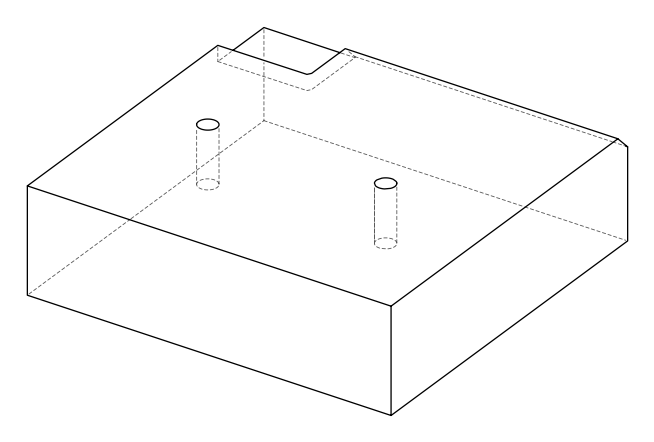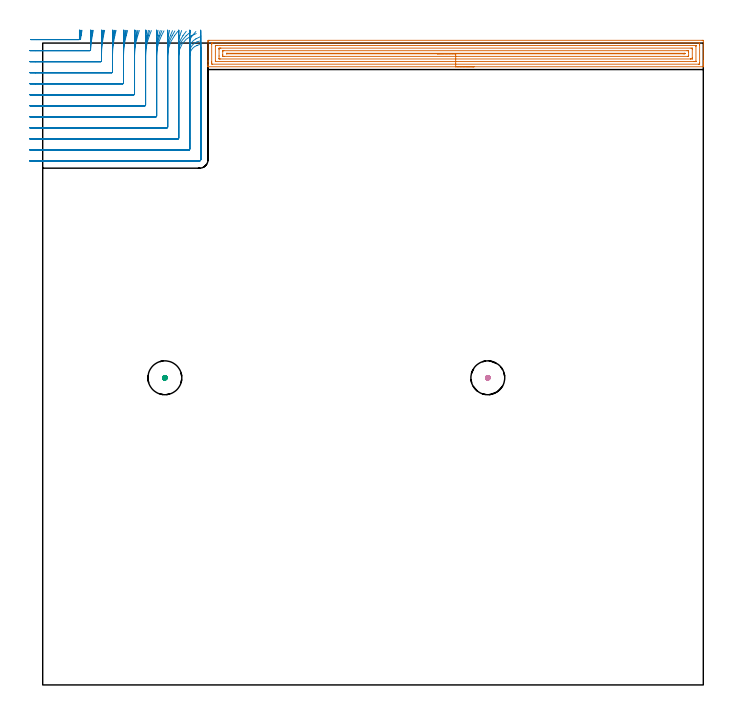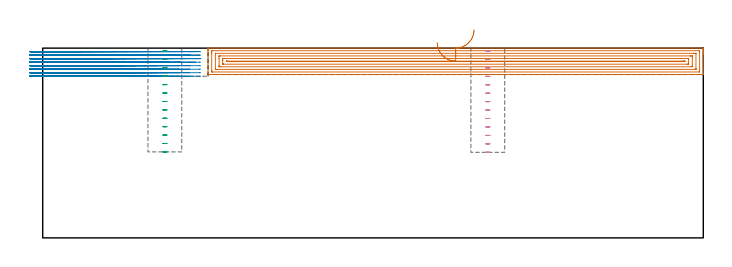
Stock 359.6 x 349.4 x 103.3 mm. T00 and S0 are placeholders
(PLAN: 4 operations, 2 tool changes, 35.3 min)
(1 AREA_MILL | FG_CHAMFER_SURFACE | UGT0205_001 | 13.12 min | 28687 mm3)
(2 MILL_CORNER_NOTCH_RECTANGULAR | CORNER_NOTCH_RECTANGULAR | NXT0201_009 | Follow Part, ap 2, ae 75% | 20.93 min | 92977 mm3)
(3 MILL_BLIND_HOLE_FROM_SOLID_MATERIAL | STEP1POCKET | NXT0201_012 | Spiral | 0.6 min | 15021 mm3)
(4 MILL_BLIND_HOLE_FROM_SOLID_MATERIAL_1 | STEP1POCKET_1 | NXT0201_012 | Spiral | 0.6 min | 15083 mm3)
(TOOL UGT0205_001 | Chamfer Mill 20 x 3 x 45 deg. | D20 FL50 Z2)
(TOOL NXT0201_009 | ENDMILL 8mm [2P460-0800-NA 1630] | D8 FL26 Z6)
(TOOL NXT0201_012 | ENDMILL 16mm [2P460-1600-NA 1630] | D16 FL38 Z6)
(OP 1 AREA_MILL)
G17 G21 G94 G90
T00 M6
G54
G17 G0 G90 X234.8 Y336.5 S1061 M3
G43 Z113.3 H0
G94 G1 X234.762 Z112.428 F250.
X234.648 Z111.563
X234.459 Z110.712
X234.197 Z109.88
X233.863 Z109.074
X233.46 Z108.3
X232.992 Z107.564
X232.46 Z106.872
X231.871 Z106.229
X231.228 Z105.639
X230.536 Z105.108
X229.8 Z104.64
X229.026 Z104.237
X228.22 Z103.903
X227.388 Z103.641
X226.536 Z103.452
X225.672 Z103.338
X224.8 Z103.3
X90.149
X90.01 Y336.503 Z103.288
X90.007 Y336.531 Z103.26
X90. Y336.862 Z102.937
Y337.334 Z102.465
Y337.929 Z101.866
Y339.114 Z100.683
Y339.705 Z100.089
Y350.064 Z89.733
X90.002 Y350.359 Z89.438
X90.008 Y350.891 Z88.906
X90.058 Y350.894 Z88.903
X90.595 Y350.9 Z88.9
X359.005
X359.357 Y350.896 Z88.902
X359.59 Y350.891 Z88.906
X359.6 Y350.654 Z89.143
Y339.705 Z100.089
Y339.114 Z100.683
Y338.817 Z100.979
Y338.226 Z101.57
Y337.929 Z101.866
Y337.334 Z102.465
Y336.863 Z102.936
Y336.532 Z103.258
X359.591 Y336.503 Z103.288
X359.451 Y336.5 Z103.3
X224.8
Y337.914 Z101.886
X92.379 Y337.915 Z101.885
X92.01 Y337.929 Z101.871
X92.002 Y338.304 Z101.496
X92. Y338.817 Z100.983
Y339.194 Z100.606
Y348.583 Z91.217
X92.001 Y348.959 Z90.841
X92.01 Y349.471 Z90.329
X92.364 Y349.485 Z90.315
X92.379
X357.221
X357.59 Y349.471 Z90.329
X357.598 Y349.096 Z90.704
X357.6 Y348.583 Z91.217
Y348.206 Z91.594
Y338.817 Z100.983
X357.598 Y338.441 Z101.359
X357.59 Y337.929 Z101.871
X357.236 Y337.915 Z101.885
X357.221 Y337.914 Z101.886
X224.8
Y339.328 Z100.472
X94.162 Y339.329 Z100.471
X94.036 Y339.33 Z100.47
X94.016 Y339.332 Z100.468
X94.012 Y339.334 Z100.466
X94.008 Y339.35 Z100.45
X94.003 Y339.436 Z100.364
X94.001 Y339.543 Z100.257
X94. Y339.705 Z100.095
X94.001 Y347.856 Z91.944
X94.007 Y348.018 Z91.782
X94.01 Y348.06 Z91.74
X94.024 Y348.065 Z91.735
X94.068 Y348.068 Z91.732
X94.162 Y348.07 Z91.73
X94.676 Y348.071 Z91.729
X95.054
X355.438
X355.564 Y348.07 Z91.73
X355.584 Y348.068 Z91.732
X355.588 Y348.066 Z91.734
X355.592 Y348.05 Z91.75
X355.597 Y347.964 Z91.836
X355.599 Y347.857 Z91.943
X355.6 Y347.695 Z92.105
X355.599 Y339.544 Z100.256
X355.593 Y339.382 Z100.418
X355.59 Y339.34 Z100.46
X355.576 Y339.335 Z100.465
X355.532 Y339.332 Z100.468
X355.438 Y339.33 Z100.47
X354.924 Y339.329 Z100.471
X354.546 Y339.328 Z100.472
X224.8
Y340.743 Z99.057
X96.686
X96.068 Y340.75 Z99.05
X96.01 Y340.761 Z99.039
X96.005 Y340.852 Z98.948
X96.002 Y341.043 Z98.757
X96. Y342.368 Z97.432
Y345.92 Z93.88
X96.002 Y346.336 Z93.464
X96.005 Y346.545 Z93.255
X96.01 Y346.643 Z93.157
X96.103 Y346.651 Z93.149
X96.837 Y346.657 Z93.143
X96.988
X352.914
X353.532 Y346.65 Z93.15
X353.59 Y346.639 Z93.161
X353.595 Y346.548 Z93.252
X353.598 Y346.357 Z93.443
X353.6 Y345.974 Z93.826
Y341.48 Z98.32
X353.598 Y341.064 Z98.736
X353.595 Y340.855 Z98.945
X353.59 Y340.757 Z99.043
X353.497 Y340.749 Z99.051
X352.763 Y340.743 Z99.057
X352.612
X224.8
Y342.157 Z97.643
X98.833
X98.621 Y342.159 Z97.641
X98.409 Y342.161 Z97.639
X98.01 Y342.169 Z97.631
X98.007 Y342.368 Z97.432
X98.001 Y342.986 Z96.814
X98. Y344.762 Z95.038
X98.001 Y345.032 Z94.768
X98.005 Y345.186 Z94.614
X98.009 Y345.224 Z94.576
X98.012 Y345.236 Z94.564
X98.055 Y345.238 Z94.562
X98.196 Y345.241 Z94.559
X98.409 Y345.243 Z94.557
X98.621
X350.767
X350.979 Y345.241 Z94.559
X351.191 Y345.239 Z94.561
X351.59 Y345.231 Z94.569
X351.593 Y345.032 Z94.768
X351.599 Y344.414 Z95.386
X351.6 Y342.638 Z97.162
X351.598 Y342.368 Z97.432
X351.595 Y342.214 Z97.586
X351.591 Y342.176 Z97.624
X351.588 Y342.164 Z97.636
X351.545 Y342.162 Z97.638
X351.404 Y342.159 Z97.641
X351.191 Y342.157 Z97.643
X350.979
X224.8
Y343.571 Z96.229
X100.404
X100.086 Y343.573 Z96.227
X100.034 Y343.576 Z96.224
X100.014 Y343.578 Z96.222
X100.01 Y343.587 Z96.213
X100.004 Y343.655 Z96.145
X100.01 Y343.809 Z95.991
X100.02 Y343.822 Z95.978
X100.056 Y343.824 Z95.976
X100.145 Y343.827 Z95.973
X100.404 Y343.828 Z95.972
X100.721 Y343.829 Z95.971
X349.196
X349.514 Y343.827 Z95.973
X349.566 Y343.824 Z95.976
X349.586 Y343.822 Z95.978
X349.59 Y343.813 Z95.987
X349.594 Y343.747 Z96.053
X349.581 Y343.578 Z96.222
X349.41 Y343.575 Z96.225
X349.196 Y343.573 Z96.227
X348.879 Y343.571 Z96.229
X348.62
X224.8
X223.928 Z96.267
X223.064 Z96.381
X222.212 Z96.57
X221.38 Z96.832
X220.574 Z97.166
X219.8 Z97.569
X219.064 Z98.037
X218.372 Z98.568
X217.729 Z99.158
X217.14 Z99.801
X216.608 Z100.493
X216.14 Z101.229
X215.737 Z102.003
X215.403 Z102.809
X215.141 Z103.641
X214.952 Z104.492
X214.838 Z105.357
X214.8 Z106.229
G0 Z113.3
M5
M2
(OP 2 MILL_CORNER_NOTCH_RECTANGULAR)
G17 G21 G94 G90
T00 M6
G54
G17 G0 G90 X-6.52 Y351.3 S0 M3
G43 Z113.3 H1
Z101.387
G94 G1 X-3.52 F250.
X20.253 F500.
G3 X20.644 Y351.64 R0.4
G2 X20.916 Y353.4 R66.
G1 X21.414 Y356.358 F250.
G0 Z113.3
X-7. Y345.3
Z101.387
G1 X-4.
X25.692 F500.
G3 X26.087 Y345.674 R0.4
G2 X27.009 Y353.4 R60.
G1 X27.557 Y356.35 F250.
G0 Z113.3
X-7. Y339.3
Z101.387
G1 X-4.
X31.604 F500.
G3 X32. Y339.696 R0.4
G1 Y342.443
G2 X33.123 Y353.4 R54.
G1 X33.732 Y356.338 F250.
G0 Z113.3
X-7. Y333.3
Z101.387
G1 X-4.
X37.604 F500.
G3 X38. Y333.696 R0.4
G1 Y342.443
G2 X39.267 Y353.4 R48.
G1 X39.952 Y356.321 F250.
G0 Z113.3
X-7. Y327.3
Z101.387
G1 X-4.
X43.604 F500.
G3 X44. Y327.696 R0.4
G1 Y342.443
G2 X45.454 Y353.4 R42.
G1 X46.237 Y356.296 F250.
G0 Z113.3
X-7. Y321.3
Z101.387
G1 X-4.
X49.604 F500.
G3 X50. Y321.696 R0.4
G1 Y342.443
G2 X51.708 Y353.4 R36.
G1 X52.621 Y356.258 F250.
G0 Z113.3
X-7. Y315.3
Z101.387
G1 X-4.
X55.604 F500.
G3 X56. Y315.696 R0.4
G1 Y342.443
G2 X58.073 Y353.4 R30.
G1 X59.168 Y356.193 F250.
G0 Z113.3
X-7. Y309.3
Z101.387
G1 X-4.
X61.603 F500.
G3 X62. Y309.697 R0.4
G1 Y342.443
G2 X64.647 Y353.4 R24.
G1 X66.017 Y356.069 F250.
G0 Z113.3
X-7. Y303.3
Z101.387
G1 X-4.
X67.603 F500.
G3 X68. Y303.697 R0.4
G1 Y342.443
G2 X71.719 Y353.4 R18.
G1 X73.545 Y355.78 F250.
G0 Z113.3
X-7. Y297.3
Z101.387
G1 X-4.
X73.603 F500.
G3 X74. Y297.697 R0.4
G1 Y342.443
G2 X80.889 Y353.3 R12.
G1 X83.603 Y354.578 F250.
G0 Z113.3
X-7. Y291.3
Z101.387
G1 X-4.
X79.603 F500.
G3 X80. Y291.697 R0.4
G1 Y342.443
G2 X84. Y348.1 R6.
G1 X85.414 Y348.6 F250.
G0 Z113.3
X-7. Y285.3
Z101.387
G1 X-4.
X85.4 F500.
G3 X86. Y285.9 R0.6
G1 Y342.443
Y345.443 F250.
G0 Z113.3
X-6.52 Y351.3
Z99.475
G1 X-3.52
X20.012 F500.
G3 X20.404 Y351.651 R0.4
G2 X20.623 Y353.4 R66.
G1 X21.034 Y356.372 F250.
G0 Z113.3
X-7. Y345.3
Z99.475
G1 X-4.
X25.619 F500.
G3 X26.015 Y345.687 R0.4
G2 X26.685 Y353.4 R60.
G1 X27.138 Y356.366 F250.
G0 Z113.3
X-7. Y339.3
Z99.475
G1 X-4.
X31.604 F500.
G3 X32. Y339.696 R0.4
G1 Y344.357
G2 X32.763 Y353.4 R54.
G1 X33.265 Y356.358 F250.
G0 Z113.3
X-7. Y333.3
Z99.475
G1 X-4.
X37.604 F500.
G3 X38. Y333.696 R0.4
G1 Y344.357
G2 X38.86 Y353.4 R48.
G1 X39.425 Y356.346 F250.
G0 Z113.3
X-7. Y327.3
Z99.475
G1 X-4.
X43.604 F500.
G3 X44. Y327.696 R0.4
G1 Y344.357
G2 X44.985 Y353.4 R42.
G1 X45.631 Y356.33 F250.
G0 Z113.3
X-7. Y321.3
Z99.475
G1 X-4.
X49.604 F500.
G3 X50. Y321.696 R0.4
G1 Y344.357
G2 X51.154 Y353.4 R36.
G1 X51.908 Y356.304 F250.
G0 Z113.3
X-7. Y315.3
Z99.475
G1 X-4.
X55.603 F500.
G3 X56. Y315.696 R0.4
G1 Y344.357
G2 X57.396 Y353.4 R30.
G1 X58.3 Y356.26 F250.
G0 Z113.3
X-7. Y309.3
Z99.475
G1 X-4.
X61.603 F500.
G3 X62. Y309.697 R0.4
G1 Y344.357
G2 X63.769 Y353.4 R24.
G1 X64.899 Y356.179 F250.
G0 Z113.3
X-7. Y303.3
Z99.475
G1 X-4.
X67.603 F500.
G3 X68. Y303.697 R0.4
G1 Y344.357
G2 X70.437 Y353.4 R18.
G1 X71.944 Y355.994 F250.
G0 Z113.3
X-7. Y297.3
Z99.475
G1 X-4.
X73.603 F500.
G3 X74. Y297.697 R0.4
G1 Y344.357
G2 X78.112 Y353.4 R12.
G1 X80.373 Y355.372 F250.
G0 Z113.3
X-7. Y291.3
Z99.475
G1 X-4.
X79.603 F500.
G3 X80. Y291.697 R0.4
G1 Y344.357
G2 X83.955 Y349.997 R6.
G1 X85.365 Y350.509 F250.
G0 Z113.3
X-7. Y285.3
Z99.475
G1 X-4.
X85.4 F500.
G3 X86. Y285.9 R0.6
G1 Y344.357
Y347.357 F250.
G0 Z113.3
X-6.52 Y351.3
Z97.562
G1 X-3.52
X19.826 F500.
G3 X20.22 Y351.663 R0.4
G2 X20.385 Y353.4 R66.
G1 X20.709 Y356.383 F250.
G0 Z113.3
X-7. Y345.3
Z97.562
G1 X-4.
X25.605 F500.
G3 X26. Y345.695 R0.4
G1 Y346.28
G2 X26.424 Y353.4 R60.
G1 X26.78 Y356.379 F250.
G0 Z113.3
X-7. Y339.3
Z97.562
G1 X-4.
X31.604 F500.
G3 X32. Y339.696 R0.4
G1 Y346.28
G2 X32.471 Y353.4 R54.
G1 X32.867 Y356.374 F250.
G0 Z113.3
X-7. Y333.3
Z97.562
G1 X-4.
X37.604 F500.
G3 X38. Y333.696 R0.4
G1 Y346.28
G2 X38.531 Y353.4 R48.
G1 X38.976 Y356.367 F250.
G0 Z113.3
X-7. Y327.3
Z97.562
G1 X-4.
X43.604 F500.
G3 X44. Y327.696 R0.4
G1 Y346.28
G2 X44.608 Y353.4 R42.
G1 X45.116 Y356.357 F250.
G0 Z113.3
X-7. Y321.3
Z97.562
G1 X-4.
X49.604 F500.
G3 X50. Y321.696 R0.4
G1 Y346.28
G2 X50.711 Y353.4 R36.
G1 X51.304 Y356.341 F250.
G0 Z113.3
X-7. Y315.3
Z97.562
G1 X-4.
X55.603 F500.
G3 X56. Y315.696 R0.4
G1 Y346.28
G2 X56.857 Y353.4 R30.
G1 X57.569 Y356.314 F250.
G0 Z113.3
X-7. Y309.3
Z97.562
G1 X-4.
X61.603 F500.
G3 X62. Y309.697 R0.4
G1 Y346.28
G2 X63.08 Y353.4 R24.
G1 X63.97 Y356.265 F250.
G0 Z113.3
X-7. Y303.3
Z97.562
G1 X-4.
X67.603 F500.
G3 X68. Y303.697 R0.4
G1 Y346.28
G2 X69.468 Y353.4 R18.
G1 X70.655 Y356.155 F250.
G0 Z113.3
X-7. Y297.3
Z97.562
G1 X-4.
X73.603 F500.
G3 X74. Y297.697 R0.4
G1 Y346.28
G2 X76.34 Y353.4 R12.
G1 X78.12 Y355.815 F250.
G0 Z113.3
X-7. Y291.3
Z97.562
G1 X-4.
X79.603 F500.
G3 X80. Y291.697 R0.4
G1 Y346.28
G2 X83.37 Y351.673 R6.
G1 X86.067 Y352.988 F250.
G0 Z113.3
X-7. Y285.3
Z97.562
G1 X-4.
X85.4 F500.
G3 X86. Y285.9 R0.6
G1 Y346.28
Y349.28 F250.
G0 Z113.3
X-6.52 Y351.3
Z95.65
G1 X-3.52
X19.641 F500.
G3 X20.036 Y351.682 R0.4
G2 X20.115 Y353.4 R66.
G1 X20.291 Y356.395 F250.
G0 Z113.3
X-7. Y345.3
Z95.65
G1 X-4.
X25.604 F500.
G3 X26. Y345.696 R0.4
G1 Y349.512
G2 X26.126 Y353.4 R60.
G1 X26.321 Y356.394 F250.
G0 Z113.3
X-7. Y339.3
Z95.65
G1 X-4.
X31.604 F500.
G3 X32. Y339.696 R0.4
G1 Y349.512
G2 X32.14 Y353.4 R54.
G1 X32.356 Y356.392 F250.
G0 Z113.3
X-7. Y333.3
Z95.65
G1 X-4.
X37.604 F500.
G3 X38. Y333.696 R0.4
G1 Y349.512
G2 X38.158 Y353.4 R48.
G1 X38.401 Y356.39 F250.
G0 Z113.3
X-7. Y327.3
Z95.65
G1 X-4.
X43.604 F500.
G3 X44. Y327.696 R0.4
G1 Y349.512
G2 X44.18 Y353.4 R42.
G1 X44.458 Y356.387 F250.
G0 Z113.3
X-7. Y321.3
Z95.65
G1 X-4.
X49.604 F500.
G3 X50. Y321.696 R0.4
G1 Y349.512
G2 X50.211 Y353.4 R36.
G1 X50.535 Y356.382 F250.
G0 Z113.3
X-7. Y315.3
Z95.65
G1 X-4.
X55.603 F500.
G3 X56. Y315.697 R0.4
G1 Y349.512
G2 X56.253 Y353.4 R30.
G1 X56.642 Y356.375 F250.
G0 Z113.3
X-7. Y309.3
Z95.65
G1 X-4.
X61.603 F500.
G3 X62. Y309.697 R0.4
G1 Y349.512
G2 X62.317 Y353.4 R24.
G1 X62.803 Y356.36 F250.
G0 Z113.3
X-7. Y303.3
Z95.65
G1 X-4.
X67.603 F500.
G3 X68. Y303.697 R0.4
G1 Y349.512
G2 X68.425 Y353.4 R18.
G1 X69.073 Y356.329 F250.
G0 Z113.3
X-7. Y297.3
Z95.65
G1 X-4.
X73.603 F500.
G3 X74. Y297.697 R0.4
G1 Y349.512
G2 X74.647 Y353.4 R12.
G1 X75.62 Y356.238 F250.
G0 Z113.3
X-7. Y291.3
Z95.65
G1 X-4.
X79.603 F500.
G3 X80. Y291.697 R0.4
G1 Y349.512
G2 X81.43 Y353.4 R6.
G1 X83.375 Y355.685 F250.
G0 Z113.3
X-7. Y285.3
Z95.65
G1 X-4.
X85.4 F500.
G3 X86. Y285.9 R0.6
G1 Y349.512
Y352.512 F250.
G0 Z113.3
X-6.52 Y351.3
Z93.737
G1 X-3.52
X19.605 F500.
G3 X20. Y351.695 R0.4
G1 Y352.756
G2 X20.003 Y353.4 R66.
G1 X20.032 Y356.4 F250.
G0 Z113.3
X-7. Y345.3
Z93.737
G1 X-4.
X25.604 F500.
G3 X26. Y345.696 R0.4
G1 Y352.756
G2 X26.003 Y353.4 R60.
G1 X26.036 Y356.4 F250.
G0 Z113.3
X-7. Y339.3
Z93.737
G1 X-4.
X31.604 F500.
G3 X32. Y339.696 R0.4
G1 Y352.756
G2 X32.004 Y353.4 R54.
G1 X32.04 Y356.4 F250.
G0 Z113.3
X-7. Y333.3
Z93.737
G1 X-4.
X37.604 F500.
G3 X38. Y333.696 R0.4
G1 Y352.756
G2 X38.004 Y353.4 R48.
G1 X38.045 Y356.4 F250.
G0 Z113.3
X-7. Y327.3
Z93.737
G1 X-4.
X43.604 F500.
G3 X44. Y327.696 R0.4
G1 Y352.756
G2 X44.005 Y353.4 R42.
G1 X44.051 Y356.4 F250.
G0 Z113.3
X-7. Y321.3
Z93.737
G1 X-4.
X49.604 F500.
G3 X50. Y321.696 R0.4
G1 Y352.756
G2 X50.006 Y353.4 R36.
G1 X50.059 Y356.4 F250.
G0 Z113.3
X-7. Y315.3
Z93.737
G1 X-4.
X55.603 F500.
G3 X56. Y315.697 R0.4
G1 Y352.756
G2 X56.007 Y353.4 R30.
G1 X56.071 Y356.399 F250.
G0 Z113.3
X-7. Y309.3
Z93.737
G1 X-4.
X61.603 F500.
G3 X62. Y309.697 R0.4
G1 Y352.756
G2 X62.009 Y353.4 R24.
G1 X62.089 Y356.399 F250.
G0 Z113.3
X-7. Y303.3
Z93.737
G1 X-4.
X67.603 F500.
G3 X68. Y303.697 R0.4
G1 Y352.756
G2 X68.012 Y353.4 R18.
G1 X68.119 Y356.398 F250.
G0 Z113.3
X-7. Y297.3
Z93.737
G1 X-4.
X73.603 F500.
G3 X74. Y297.697 R0.4
G1 Y352.756
G2 X74.017 Y353.4 R12.
G1 X74.178 Y356.396 F250.
G0 Z113.3
X-7. Y291.3
Z93.737
G1 X-4.
X79.603 F500.
G3 X80. Y291.697 R0.4
G1 Y352.756
G2 X80.035 Y353.4 R6.
G1 X80.357 Y356.383 F250.
G0 Z113.3
X-7. Y285.3
Z93.737
G1 X-4.
X85.4 F500.
G3 X86. Y285.9 R0.6
G1 Y352.756
Y355.756 F250.
G0 Z113.3
X-6.52 Y351.3
Z91.825
G1 X-3.52
X19.605 F500.
G3 X20. Y351.695 R0.4
G1 Y353.4
Y356.4 F250.
G0 Z113.3
X-7. Y345.3
Z91.825
G1 X-4.
X25.605 F500.
G3 X26. Y345.695 R0.4
G1 Y351.695
Y353.4
Y356.4 F250.
G0 Z113.3
X-7. Y339.3
Z91.825
G1 X-4.
X31.604 F500.
G3 X32. Y339.696 R0.4
G1 Y345.695
Y353.4
Y356.4 F250.
G0 Z113.3
X-7. Y333.3
Z91.825
G1 X-4.
X37.604 F500.
G3 X38. Y333.696 R0.4
G1 Y339.696
Y353.4
Y356.4 F250.
G0 Z113.3
X-7. Y327.3
Z91.825
G1 X-4.
X43.604 F500.
G3 X44. Y327.696 R0.4
G1 Y333.696
Y353.4
Y356.4 F250.
G0 Z113.3
X-7. Y321.3
Z91.825
G1 X-4.
X49.604 F500.
G3 X50. Y321.696 R0.4
G1 Y327.696
Y353.4
Y356.4 F250.
G0 Z113.3
X-7. Y315.3
Z91.825
G1 X-4.
X55.604 F500.
G3 X56. Y315.696 R0.4
G1 Y321.696
Y353.4
X56.001 Y356.4 F250.
G0 Z113.3
X-7. Y309.3
Z91.825
G1 X-4.
X61.603 F500.
G3 X62. Y309.697 R0.4
G1 Y315.696
Y353.4
X62.001 Y356.4 F250.
G0 Z113.3
X-7. Y303.3
Z91.825
G1 X-4.
X67.603 F500.
G3 X68. Y303.697 R0.4
G1 Y309.697
Y353.4
X68.001 Y356.4 F250.
G0 Z113.3
X-7. Y297.3
Z91.825
G1 X-4.
X73.603 F500.
G3 X74. Y297.697 R0.4
G1 Y303.697
Y353.4
X74.001 Y356.4 F250.
G0 Z113.3
X-7. Y291.3
Z91.825
G1 X-4.
X79.603 F500.
G3 X80. Y291.697 R0.4
G1 Y297.697
Y353.4
X80.003 Y356.4 F250.
G0 Z113.3
X-7. Y285.3
Z91.825
G1 X-4.
X85.4 F500.
G3 X86. Y285.9 R0.6
G1 Y353.394
Y356.394 F250.
G0 Z113.3
X-6.52 Y351.3
Z89.912
G1 X-3.52
X19.605 F500.
G3 X20. Y351.695 R0.4
G1 Y353.4
Y356.4 F250.
G0 Z113.3
X-7. Y345.3
Z89.912
G1 X-4.
X25.605 F500.
G3 X26. Y345.695 R0.4
G1 Y353.4
Y356.4 F250.
G0 Z113.3
X-7. Y339.3
Z89.912
G1 X-4.
X31.604 F500.
G3 X32. Y339.696 R0.4
G1 Y353.4
Y356.4 F250.
G0 Z113.3
X-7. Y333.3
Z89.912
G1 X-4.
X37.604 F500.
G3 X38. Y333.696 R0.4
G1 Y353.4
Y356.4 F250.
G0 Z113.3
X-7. Y327.3
Z89.912
G1 X-4.
X43.604 F500.
G3 X44. Y327.696 R0.4
G1 Y353.4
Y356.4 F250.
G0 Z113.3
X-7. Y321.3
Z89.912
G1 X-4.
X49.604 F500.
G3 X50. Y321.696 R0.4
G1 Y353.4
Y356.4 F250.
G0 Z113.3
X-7. Y315.3
Z89.912
G1 X-4.
X55.604 F500.
G3 X56. Y315.696 R0.4
G1 Y353.4
Y356.4 F250.
G0 Z113.3
X-7. Y309.3
Z89.912
G1 X-4.
X61.603 F500.
G3 X62. Y309.697 R0.4
G1 Y353.4
Y356.4 F250.
G0 Z113.3
X-7. Y303.3
Z89.912
G1 X-4.
X67.603 F500.
G3 X68. Y303.697 R0.4
G1 Y353.4
Y356.4 F250.
G0 Z113.3
X-7. Y297.3
Z89.912
G1 X-4.
X73.603 F500.
G3 X74. Y297.697 R0.4
G1 Y353.4
Y356.4 F250.
G0 Z113.3
X-7. Y291.3
Z89.912
G1 X-4.
X79.603 F500.
G3 X80. Y291.697 R0.4
G1 Y353.4
Y356.4 F250.
G0 Z113.3
X-7. Y285.3
Z89.912
G1 X-4.
X85.4 F500.
G3 X86. Y285.9 R0.6
G1 Y353.4
Y356.4 F250.
G0 Z113.3
X-6.52 Y351.3
Z88.
G1 X-3.52
X19.605 F500.
G3 X20. Y351.695 R0.4
G1 Y353.4
Y356.4 F250.
G0 Z113.3
X-7. Y345.3
Z88.
G1 X-4.
X25.605 F500.
G3 X26. Y345.695 R0.4
G1 Y353.4
Y356.4 F250.
G0 Z113.3
X-7. Y339.3
Z88.
G1 X-4.
X31.604 F500.
G3 X32. Y339.696 R0.4
G1 Y353.4
Y356.4 F250.
G0 Z113.3
X-7. Y333.3
Z88.
G1 X-4.
X37.604 F500.
G3 X38. Y333.696 R0.4
G1 Y353.4
Y356.4 F250.
G0 Z113.3
X-7. Y327.3
Z88.
G1 X-4.
X43.604 F500.
G3 X44. Y327.696 R0.4
G1 Y353.4
Y356.4 F250.
G0 Z113.3
X-7. Y321.3
Z88.
G1 X-4.
X49.604 F500.
G3 X50. Y321.696 R0.4
G1 Y353.4
Y356.4 F250.
G0 Z113.3
X-7. Y315.3
Z88.
G1 X-4.
X55.604 F500.
G3 X56. Y315.696 R0.4
G1 Y353.4
Y356.4 F250.
G0 Z113.3
X-7. Y309.3
Z88.
G1 X-4.
X61.603 F500.
G3 X62. Y309.697 R0.4
G1 Y353.4
Y356.4 F250.
G0 Z113.3
X-7. Y303.3
Z88.
G1 X-4.
X67.603 F500.
G3 X68. Y303.697 R0.4
G1 Y353.4
Y356.4 F250.
G0 Z113.3
X-7. Y297.3
Z88.
G1 X-4.
X73.603 F500.
G3 X74. Y297.697 R0.4
G1 Y353.4
Y356.4 F250.
G0 Z113.3
X-7. Y291.3
Z88.
G1 X-4.
X79.603 F500.
G3 X80. Y291.697 R0.4
G1 Y353.4
Y356.4 F250.
G0 Z113.3
X-7. Y285.3
Z88.
G1 X-4.
X85.4 F500.
G3 X86. Y285.9 R0.6
G1 Y353.4
Y356.4 F250.
G0 Z113.3
M5
M2
(OP 3 MILL_BLIND_HOLE_FROM_SOLID_MATERIAL)
G17 G21 G94 G90
T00 M6
G54
G17 G0 G90 X66.5 Y167.2 S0 M3
G43 Z113.3 H1
Z101.723
G94 G3 X67.1 Y167.8 R0.6 F250.
X66.5 Y168.4 R0.6
X65.3 Y167.2 R1.2
X66.5 Y168.4 R-1.2
X65.9 Y167.8 R0.6
X66.5 Y167.2 R0.6
G0 Z97.146
G3 X67.1 Y167.8 R0.6
X66.5 Y168.4 R0.6
X65.3 Y167.2 R1.2
X66.5 Y168.4 R-1.2
X65.9 Y167.8 R0.6
X66.5 Y167.2 R0.6
G0 Z92.569
G3 X67.1 Y167.8 R0.6
X66.5 Y168.4 R0.6
X65.3 Y167.2 R1.2
X66.5 Y168.4 R-1.2
X65.9 Y167.8 R0.6
X66.5 Y167.2 R0.6
G0 Z87.992
G3 X67.1 Y167.8 R0.6
X66.5 Y168.4 R0.6
X65.3 Y167.2 R1.2
X66.5 Y168.4 R-1.2
X65.9 Y167.8 R0.6
X66.5 Y167.2 R0.6
G0 Z83.415
G3 X67.1 Y167.8 R0.6
X66.5 Y168.4 R0.6
X65.3 Y167.2 R1.2
X66.5 Y168.4 R-1.2
X65.9 Y167.8 R0.6
X66.5 Y167.2 R0.6
G0 Z78.838
G3 X67.1 Y167.8 R0.6
X66.5 Y168.4 R0.6
X65.3 Y167.2 R1.2
X66.5 Y168.4 R-1.2
X65.9 Y167.8 R0.6
X66.5 Y167.2 R0.6
G0 Z74.262
G3 X67.1 Y167.8 R0.6
X66.5 Y168.4 R0.6
X65.3 Y167.2 R1.2
X66.5 Y168.4 R-1.2
X65.9 Y167.8 R0.6
X66.5 Y167.2 R0.6
G0 Z69.685
G3 X67.1 Y167.8 R0.6
X66.5 Y168.4 R0.6
X65.3 Y167.2 R1.2
X66.5 Y168.4 R-1.2
X65.9 Y167.8 R0.6
X66.5 Y167.2 R0.6
G0 Z65.108
G3 X67.1 Y167.8 R0.6
X66.5 Y168.4 R0.6
X65.3 Y167.2 R1.2
X66.5 Y168.4 R-1.2
X65.9 Y167.8 R0.6
X66.5 Y167.2 R0.6
G0 Z60.531
G3 X67.1 Y167.8 R0.6
X66.5 Y168.4 R0.6
X65.3 Y167.2 R1.2
X66.5 Y168.4 R-1.2
X65.9 Y167.8 R0.6
X66.5 Y167.2 R0.6
G0 Z55.954
G3 X67.1 Y167.8 R0.6
X66.5 Y168.4 R0.6
X65.3 Y167.2 R1.2
X66.5 Y168.4 R-1.2
X65.9 Y167.8 R0.6
X66.5 Y167.2 R0.6
G0 Z51.377
G3 X67.1 Y167.8 R0.6
X66.5 Y168.4 R0.6
X65.3 Y167.2 R1.2
X66.5 Y168.4 R-1.2
X65.9 Y167.8 R0.6
X66.5 Y167.2 R0.6
G0 Z46.8
G3 X67.1 Y167.8 R0.6
X66.5 Y168.4 R0.6
X65.3 Y167.2 R1.2
X66.5 Y168.4 R-1.2
X65.9 Y167.8 R0.6
X66.5 Y167.2 R0.6
G0 Z113.3
M5
M2
(OP 4 MILL_BLIND_HOLE_FROM_SOLID_MATERIAL_1)
G17 G21 G94 G90
T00 M6
G54
G17 G0 G90 X242.3 Y167.2 S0 M3
G43 Z113.3 H1
Z101.708
G94 G3 X242.9 Y167.8 R0.6 F250.
X242.3 Y168.4 R0.6
X241.1 Y167.2 R1.2
X242.3 Y168.4 R-1.2
X241.7 Y167.8 R0.6
X242.3 Y167.2 R0.6
G0 Z97.115
G3 X242.9 Y167.8 R0.6
X242.3 Y168.4 R0.6
X241.1 Y167.2 R1.2
X242.3 Y168.4 R-1.2
X241.7 Y167.8 R0.6
X242.3 Y167.2 R0.6
G0 Z92.523
G3 X242.9 Y167.8 R0.6
X242.3 Y168.4 R0.6
X241.1 Y167.2 R1.2
X242.3 Y168.4 R-1.2
X241.7 Y167.8 R0.6
X242.3 Y167.2 R0.6
G0 Z87.931
G3 X242.9 Y167.8 R0.6
X242.3 Y168.4 R0.6
X241.1 Y167.2 R1.2
X242.3 Y168.4 R-1.2
X241.7 Y167.8 R0.6
X242.3 Y167.2 R0.6
G0 Z83.338
G3 X242.9 Y167.8 R0.6
X242.3 Y168.4 R0.6
X241.1 Y167.2 R1.2
X242.3 Y168.4 R-1.2
X241.7 Y167.8 R0.6
X242.3 Y167.2 R0.6
G0 Z78.746
G3 X242.9 Y167.8 R0.6
X242.3 Y168.4 R0.6
X241.1 Y167.2 R1.2
X242.3 Y168.4 R-1.2
X241.7 Y167.8 R0.6
X242.3 Y167.2 R0.6
G0 Z74.154
G3 X242.9 Y167.8 R0.6
X242.3 Y168.4 R0.6
X241.1 Y167.2 R1.2
X242.3 Y168.4 R-1.2
X241.7 Y167.8 R0.6
X242.3 Y167.2 R0.6
G0 Z69.562
G3 X242.9 Y167.8 R0.6
X242.3 Y168.4 R0.6
X241.1 Y167.2 R1.2
X242.3 Y168.4 R-1.2
X241.7 Y167.8 R0.6
X242.3 Y167.2 R0.6
G0 Z64.969
G3 X242.9 Y167.8 R0.6
X242.3 Y168.4 R0.6
X241.1 Y167.2 R1.2
X242.3 Y168.4 R-1.2
X241.7 Y167.8 R0.6
X242.3 Y167.2 R0.6
G0 Z60.377
G3 X242.9 Y167.8 R0.6
X242.3 Y168.4 R0.6
X241.1 Y167.2 R1.2
X242.3 Y168.4 R-1.2
X241.7 Y167.8 R0.6
X242.3 Y167.2 R0.6
G0 Z55.785
G3 X242.9 Y167.8 R0.6
X242.3 Y168.4 R0.6
X241.1 Y167.2 R1.2
X242.3 Y168.4 R-1.2
X241.7 Y167.8 R0.6
X242.3 Y167.2 R0.6
G0 Z51.192
G3 X242.9 Y167.8 R0.6
X242.3 Y168.4 R0.6
X241.1 Y167.2 R1.2
X242.3 Y168.4 R-1.2
X241.7 Y167.8 R0.6
X242.3 Y167.2 R0.6
G0 Z46.6
G3 X242.9 Y167.8 R0.6
X242.3 Y168.4 R0.6
X241.1 Y167.2 R1.2
X242.3 Y168.4 R-1.2
X241.7 Y167.8 R0.6
X242.3 Y167.2 R0.6
G0 Z113.3
M5
M2
